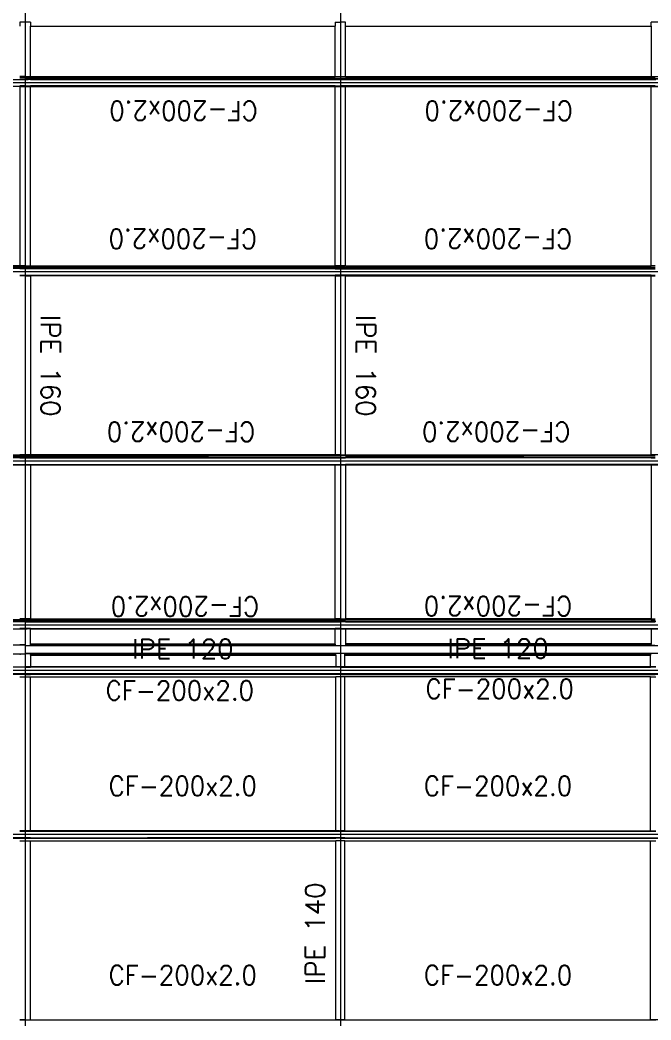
# Model space of a CAD drawing. Header units: inches. Extents: x 72863 to 72995, y 49095 to 49225.
# Drawn here: x 72868.06 to 72873.06, y 49174.61 to 49182.54 of the extents above; entities that cross this region are included whole.
import ezdxf
from ezdxf.enums import TextEntityAlignment as Align

# ---------------------------------------------------------------- set-up
doc = ezdxf.new("R2010")
doc.units = ezdxf.units.IN
for name, color, linetype, lineweight in [('BARRAS_DE_ACERO', 7, 'Continuous', 9), ('ejes', 251, 'Continuous', 9), ('REFERENCIA_DE_LAS_BARRAS', 2, 'Continuous', 9)]:
    doc.layers.add(name, color=color, linetype=linetype, lineweight=lineweight)
doc.styles.add('CYPETXT', font='romans__.ttf', dxfattribs={"height": 0.2})

msp = doc.modelspace()

# ---------------------------------------------------------------- linework, layer by layer
at = {"layer": 'BARRAS_DE_ACERO'}
for p, q in [((72868.1408, 49182.5218), (72868.1408, 49182.49)), ((72870.5588, 49182.5218), (72870.5588, 49182.49)), ((72870.5588, 49182.5218), (72870.5971, 49182.5218)), ((72870.6408, 49182.5218), (72870.5971, 49182.5218)), ((72870.6408, 49182.49), (72870.6408, 49182.5218)), ((72873.0633, 49182.49), (72873.0633, 49182.5218)), ((72873.1363, 49182.5218), (72873.0633, 49182.5218)), ((72868.1408, 49182.49), (72870.5588, 49182.49)), ((72868.1408, 49182.0893), (72868.1408, 49182.49)), ((72870.6408, 49182.49), (72873.0633, 49182.49)), ((72870.6408, 49182.0893), (72870.6408, 49182.49)), ((72868.0973, 49182.0893), (72868.0588, 49182.0893)), ((72868.0588, 49182.0878), (72868.0595, 49182.0878)), ((72868.0588, 49182.0878), (72868.0588, 49182.0878)), ((72868.0588, 49182.0858), (72868.0699, 49182.0858)), ((72868.0588, 49182.0851), (72868.0973, 49182.0851)), ((72868.0588, 49182.0717), (72868.0973, 49182.0717)), ((72868.0588, 49182.0702), (72868.0973, 49182.0702)), ((72868.0588, 49182.0696), (72868.0973, 49182.0696)), ((72868.0588, 49182.0685), (72868.0973, 49182.0685)), ((72868.0588, 49182.067), (72868.0973, 49182.067)), ((72868.0595, 49182.0878), (72868.0613, 49182.0878)), ((72868.0613, 49182.0878), (72868.0618, 49182.0878)), ((72868.0618, 49182.0878), (72868.073, 49182.0878)), ((72868.0699, 49182.0858), (72868.0973, 49182.0858)), ((72868.0831, 49182.0878), (72868.073, 49182.0878)), ((72868.0973, 49182.0878), (72868.0831, 49182.0878)), ((72868.0973, 49182.0893), (72868.1023, 49182.0893)), ((72868.0973, 49182.0878), (72868.1023, 49182.0878)), ((72868.1023, 49182.0858), (72868.0973, 49182.0858)), ((72868.1023, 49182.0851), (72868.0973, 49182.0851)), ((72868.1408, 49182.0717), (72868.0973, 49182.0717)), ((72868.0973, 49182.0702), (72868.1408, 49182.0702)), ((72868.1408, 49182.0696), (72868.0973, 49182.0696)), ((72868.1408, 49182.0685), (72868.0973, 49182.0685)), ((72868.0973, 49182.067), (72868.0998, 49182.067)), ((72868.1408, 49182.0652), (72868.0973, 49182.0652)), ((72868.1023, 49182.067), (72868.0998, 49182.067)), ((72868.1023, 49182.0893), (72868.1408, 49182.0893)), ((72868.1408, 49182.0878), (72868.1023, 49182.0878)), ((72868.1408, 49182.0858), (72868.1023, 49182.0858)), ((72868.1023, 49182.0851), (72868.1408, 49182.0851)), ((72868.1023, 49182.067), (72868.1227, 49182.067)), ((72868.1408, 49182.067), (72868.1227, 49182.067)), ((72868.1408, 49182.0878), (72870.6023, 49182.0878)), ((72870.5588, 49182.0858), (72868.1408, 49182.0858)), ((72868.1408, 49182.0851), (72870.5588, 49182.0851)), ((72870.6408, 49182.0717), (72868.1408, 49182.0717)), ((72870.6408, 49182.0702), (72868.1408, 49182.0702)), ((72870.6408, 49182.0696), (72868.1408, 49182.0696)), ((72868.1408, 49182.067), (72870.5998, 49182.067)), ((72868.1408, 49182.0652), (72870.6408, 49182.0652)), ((72870.5588, 49182.0893), (72870.6023, 49182.0893)), ((72870.5588, 49182.0858), (72870.5739, 49182.0858)), ((72870.6408, 49182.0851), (72870.5588, 49182.0851)), ((72870.6023, 49182.0858), (72870.5739, 49182.0858)), ((72870.6023, 49182.067), (72870.5998, 49182.067)), ((72870.6023, 49182.0893), (72870.6408, 49182.0893)), ((72870.6023, 49182.0878), (72870.6408, 49182.0878)), ((72870.6408, 49182.0858), (72870.6023, 49182.0858)), ((72870.6227, 49182.067), (72870.6023, 49182.067)), ((72870.6227, 49182.067), (72870.6408, 49182.067)), ((72870.6408, 49182.0893), (72873.0633, 49182.0893)), ((72870.6408, 49182.0878), (72873.0633, 49182.0878)), ((72870.6408, 49182.0858), (72873.0633, 49182.0858)), ((72870.6408, 49182.0851), (72873.0974, 49182.0851)), ((72870.8603, 49182.0717), (72870.6408, 49182.0717)), ((72870.6408, 49182.0702), (72870.6646, 49182.0702)), ((72870.6408, 49182.0696), (72873.0998, 49182.0696)), ((72873.0998, 49182.067), (72870.6408, 49182.067)), ((72870.6408, 49182.0652), (72873.0633, 49182.0652)), ((72873.1363, 49182.0702), (72870.6646, 49182.0702)), ((72870.8603, 49182.0717), (72873.1363, 49182.0717)), ((72873.1021, 49182.0858), (72873.0633, 49182.0858)), ((72873.0633, 49182.0652), (72873.1021, 49182.0652)), ((72868.0998, 49182.0106), (72865.7818, 49182.0106)), ((72868.1023, 49182.0145), (72868.0588, 49182.0145)), ((72868.0769, 49182.0128), (72868.0588, 49182.0128)), ((72868.0588, 49182.0114), (72868.1023, 49182.0114)), ((72868.0769, 49182.0128), (72868.0973, 49182.0128)), ((72868.1023, 49182.0128), (72868.0973, 49182.0128)), ((72868.0998, 49182.0106), (72868.1023, 49182.0106)), ((72868.1023, 49182.0145), (72868.1408, 49182.0145)), ((72868.1408, 49182.0128), (72868.1023, 49182.0128)), ((72868.1209, 49182.0114), (72868.1023, 49182.0114)), ((72868.1089, 49182.0106), (72868.1023, 49182.0106)), ((72868.1023, 49182.0105), (72868.1408, 49182.0105)), ((72868.1408, 49182.0106), (72868.1089, 49182.0106)), ((72868.1408, 49182.0114), (72868.1209, 49182.0114)), ((72870.5588, 49182.0145), (72868.1408, 49182.0145)), ((72870.5588, 49182.0128), (72868.1408, 49182.0128)), ((72868.1408, 49182.0114), (72870.5588, 49182.0114)), ((72868.1408, 49182.0106), (72870.5588, 49182.0106)), ((72868.1408, 49182.0105), (72870.5588, 49182.0105)), ((72868.1408, 49180.5893), (72868.1408, 49182.0105)), ((72870.5588, 49182.0145), (72870.6023, 49182.0145)), ((72870.5769, 49182.0128), (72870.5588, 49182.0128)), ((72870.5588, 49182.0114), (72870.6023, 49182.0114)), ((72870.5588, 49182.0106), (72870.6023, 49182.0106)), ((72870.6023, 49182.0105), (72870.5588, 49182.0105)), ((72870.5769, 49182.0128), (72870.6023, 49182.0128)), ((72870.6408, 49182.0145), (72870.6023, 49182.0145)), ((72870.6023, 49182.0128), (72870.6408, 49182.0128)), ((72870.6209, 49182.0114), (72870.6023, 49182.0114)), ((72870.6023, 49182.0106), (72870.6089, 49182.0106)), ((72870.6023, 49182.0105), (72870.6408, 49182.0105)), ((72870.6408, 49182.0106), (72870.6089, 49182.0106)), ((72873.0974, 49182.0145), (72870.6408, 49182.0145)), ((72870.6408, 49182.0128), (72873.1363, 49182.0128)), ((72873.0633, 49182.0106), (72870.6408, 49182.0106)), ((72870.6408, 49182.0105), (72873.0633, 49182.0105)), ((72870.6408, 49180.5893), (72870.6408, 49182.0105)), ((72873.0633, 49182.0106), (72873.1021, 49182.0106)), ((72873.1021, 49182.0105), (72873.0633, 49182.0105)), ((72865.7498, 49180.5696), (72868.0998, 49180.5696)), ((72868.0976, 49180.5685), (72865.7498, 49180.5685)), ((72865.7818, 49180.5858), (72868.1408, 49180.5858)), ((72868.0998, 49180.5702), (72865.8107, 49180.5702)), ((72868.0998, 49180.5717), (72865.9947, 49180.5717)), ((72868.0973, 49180.5893), (72868.0588, 49180.5893)), ((72868.0973, 49180.5878), (72868.0588, 49180.5878)), ((72868.0973, 49180.567), (72868.0588, 49180.567)), ((72868.0973, 49180.5878), (72868.1209, 49180.5878)), ((72868.0998, 49180.567), (72868.0973, 49180.567)), ((72868.0973, 49180.567), (72868.0973, 49180.567)), ((72868.0998, 49180.5685), (72868.0976, 49180.5685)), ((72868.1408, 49180.5717), (72868.0998, 49180.5717)), ((72868.0998, 49180.5702), (72868.1305, 49180.5702)), ((72868.127, 49180.5696), (72868.0998, 49180.5696)), ((72868.1393, 49180.5685), (72868.0998, 49180.5685)), ((72868.0998, 49180.567), (72870.5588, 49180.567)), ((72868.1209, 49180.5878), (72868.1408, 49180.5878)), ((72868.1408, 49180.5696), (72868.127, 49180.5696)), ((72868.1393, 49180.5685), (72870.5588, 49180.5685)), ((72868.1408, 49180.5878), (72870.5588, 49180.5878)), ((72873.0633, 49180.5717), (72868.1408, 49180.5717)), ((72868.1408, 49180.5696), (72870.5588, 49180.5696)), ((72870.5588, 49180.5652), (72868.1408, 49180.5652)), ((72870.6023, 49180.5893), (72870.5588, 49180.5893)), ((72870.5588, 49180.5878), (72870.5973, 49180.5878)), ((72870.6408, 49180.5702), (72870.5588, 49180.5702)), ((72870.5973, 49180.5696), (72870.5588, 49180.5696)), ((72870.5588, 49180.5685), (72870.5973, 49180.5685)), ((72870.5588, 49180.5652), (72870.5973, 49180.5652)), ((72870.6205, 49180.5878), (72870.5973, 49180.5878)), ((72870.6408, 49180.5696), (72870.5973, 49180.5696)), ((72870.5998, 49180.5685), (72870.5973, 49180.5685)), ((72870.5998, 49180.5652), (72870.5973, 49180.5652)), ((72870.6023, 49180.5685), (72870.5998, 49180.5685)), ((72870.5998, 49180.567), (72870.6023, 49180.567)), ((72870.5998, 49180.5652), (72870.6408, 49180.5652)), ((72870.6408, 49180.5893), (72870.6023, 49180.5893)), ((72870.6408, 49180.5685), (72870.6023, 49180.5685)), ((72870.6023, 49180.567), (72870.6408, 49180.567)), ((72870.6408, 49180.5878), (72870.6205, 49180.5878)), ((72873.0633, 49180.5858), (72870.6356, 49180.5858)), ((72870.6408, 49180.5878), (72873.0633, 49180.5878)), ((72870.6408, 49180.5851), (72873.0633, 49180.5851)), ((72873.0633, 49180.5702), (72870.6408, 49180.5702)), ((72873.0633, 49180.5696), (72870.6408, 49180.5696)), ((72870.6408, 49180.5685), (72873.0633, 49180.5685)), ((72873.0633, 49180.567), (72870.6408, 49180.567)), ((72870.6408, 49180.5652), (72873.0633, 49180.5652)), ((72873.0974, 49180.5893), (72873.0633, 49180.5893)), ((72873.0974, 49180.5878), (72873.0633, 49180.5878)), ((72873.0633, 49180.5858), (72873.0633, 49180.5858)), ((72873.0974, 49180.5851), (72873.0633, 49180.5851)), ((72873.0974, 49180.5717), (72873.0633, 49180.5717)), ((72873.0633, 49180.5702), (72873.0974, 49180.5702)), ((72873.0633, 49180.5696), (72873.0974, 49180.5696)), ((72873.0974, 49180.5685), (72873.0633, 49180.5685)), ((72873.0633, 49180.567), (72873.0974, 49180.567)), ((72873.0633, 49180.5652), (72873.0974, 49180.5652)), ((72868.0588, 49180.5145), (72868.0973, 49180.5145)), ((72868.0973, 49180.5128), (72868.0588, 49180.5128)), ((72868.0973, 49180.5106), (72868.0588, 49180.5106)), ((72868.0973, 49180.5105), (72868.0588, 49180.5105)), ((72868.0973, 49180.5145), (72868.1408, 49180.5145)), ((72868.0973, 49180.5106), (72868.1408, 49180.5106)), ((72868.1408, 49180.5145), (72870.5588, 49180.5145)), ((72868.1408, 49180.5114), (72870.6064, 49180.5114)), ((72873.0633, 49180.5106), (72868.1408, 49180.5106)), ((72870.5588, 49180.5105), (72868.1408, 49180.5105)), ((72870.5973, 49180.5145), (72870.5588, 49180.5145)), ((72870.5588, 49180.5105), (72870.5973, 49180.5105)), ((72870.6408, 49180.5145), (72870.5973, 49180.5145)), ((72870.6408, 49180.5128), (72870.5973, 49180.5128)), ((72870.6408, 49180.5105), (72870.5973, 49180.5105)), ((72870.6064, 49180.5114), (72873.0633, 49180.5114)), ((72873.0633, 49180.5145), (72870.6408, 49180.5145)), ((72873.0633, 49180.5145), (72873.0974, 49180.5145)), ((72873.0633, 49180.5114), (72873.0974, 49180.5114)), ((72873.0633, 49180.5106), (72873.0974, 49180.5106)), ((72873.0974, 49180.5105), (72873.0633, 49180.5105)), ((72868.0973, 49179.0878), (72865.7498, 49179.0878)), ((72868.1408, 49179.0858), (72865.7818, 49179.0858)), ((72865.7818, 49179.0851), (72868.1408, 49179.0851)), ((72868.1408, 49179.0717), (72865.7818, 49179.0717)), ((72868.0973, 49179.0652), (72865.7818, 49179.0652)), ((72865.7818, 49179.0145), (72870.5588, 49179.0145)), ((72868.0973, 49179.0893), (72868.0588, 49179.0893)), ((72868.0588, 49179.0702), (72868.0973, 49179.0702)), ((72868.0588, 49179.0696), (72868.0973, 49179.0696)), ((72868.0588, 49179.067), (72868.0973, 49179.067)), ((72868.1408, 49179.0893), (72868.0973, 49179.0893)), ((72868.1408, 49179.0878), (72868.0973, 49179.0878)), ((72868.0998, 49179.0702), (72868.0973, 49179.0702)), ((72868.0973, 49179.0696), (72868.1022, 49179.0696)), ((72868.0973, 49179.067), (72868.1023, 49179.067)), ((72868.0973, 49179.0652), (72870.5588, 49179.0652)), ((72868.1408, 49179.0702), (72868.0998, 49179.0702)), ((72868.1408, 49179.0696), (72868.1022, 49179.0696)), ((72868.1023, 49179.0685), (72868.1408, 49179.0685)), ((72868.1023, 49179.067), (72868.1408, 49179.067)), ((72870.5588, 49179.0878), (72868.1408, 49179.0878)), ((72868.1408, 49179.0858), (72870.5588, 49179.0858)), ((72868.1408, 49179.0851), (72870.5588, 49179.0851)), ((72869.5538, 49179.0717), (72868.1408, 49179.0717)), ((72868.1408, 49179.0702), (72870.5588, 49179.0702)), ((72870.5588, 49179.0696), (72868.1408, 49179.0696)), ((72868.1408, 49179.0685), (72870.5588, 49179.0685)), ((72868.1408, 49179.067), (72870.5588, 49179.067)), ((72869.5538, 49179.0717), (72870.5588, 49179.0717)), ((72870.5588, 49179.0878), (72870.5816, 49179.0878)), ((72870.5973, 49179.0858), (72870.5588, 49179.0858)), ((72870.5588, 49179.0851), (72870.5973, 49179.0851)), ((72870.5588, 49179.0717), (72870.5973, 49179.0717)), ((72870.5588, 49179.0702), (72870.5973, 49179.0702)), ((72870.5588, 49179.0696), (72870.5973, 49179.0696)), ((72870.5588, 49179.067), (72870.5973, 49179.067)), ((72870.5588, 49179.0652), (72870.5973, 49179.0652)), ((72870.5588, 49179.0145), (72870.6408, 49179.0145)), ((72870.5973, 49179.0878), (72870.5816, 49179.0878)), ((72870.6205, 49179.0878), (72870.5973, 49179.0878)), ((72870.6408, 49179.0858), (72870.5973, 49179.0858)), ((72870.6408, 49179.0851), (72870.5973, 49179.0851)), ((72870.5973, 49179.0717), (72870.6408, 49179.0717)), ((72870.5973, 49179.0702), (72870.5998, 49179.0702)), ((72870.6408, 49179.0696), (72870.5973, 49179.0696)), ((72870.6023, 49179.067), (72870.5973, 49179.067)), ((72870.6408, 49179.0652), (72870.5973, 49179.0652)), ((72870.6408, 49179.0702), (72870.5998, 49179.0702)), ((72870.6408, 49179.0685), (72870.6023, 49179.0685)), ((72870.6023, 49179.067), (72870.6408, 49179.067)), ((72870.6408, 49179.0878), (72870.6205, 49179.0878)), ((72873.0974, 49179.0878), (72870.6408, 49179.0878)), ((72870.6408, 49179.0858), (72873.0633, 49179.0858)), ((72873.0633, 49179.0851), (72870.6408, 49179.0851)), ((72872.0538, 49179.0717), (72870.6408, 49179.0717)), ((72870.6408, 49179.0702), (72873.0633, 49179.0702)), ((72873.0633, 49179.0696), (72870.6408, 49179.0696)), ((72873.0633, 49179.0685), (72870.6408, 49179.0685)), ((72873.0633, 49179.067), (72870.6408, 49179.067)), ((72873.0974, 49179.0652), (72870.6408, 49179.0652)), ((72870.6408, 49179.0145), (72873.0633, 49179.0145)), ((72873.1363, 49179.0893), (72873.0633, 49179.0893)), ((72873.09, 49179.0858), (72873.0633, 49179.0858)), ((72873.0633, 49179.0851), (72873.0974, 49179.0851)), ((72873.0633, 49179.0702), (72873.0974, 49179.0702)), ((72873.0633, 49179.0696), (72873.0974, 49179.0696)), ((72873.0633, 49179.0685), (72873.0974, 49179.0685)), ((72873.0633, 49179.067), (72873.0974, 49179.067)), ((72875.5498, 49179.0145), (72873.0633, 49179.0145)), ((72865.7818, 49179.0114), (72868.0973, 49179.0114)), ((72865.7818, 49179.0106), (72868.0658, 49179.0106)), ((72868.0588, 49179.0128), (72870.6408, 49179.0128)), ((72868.0973, 49179.0105), (72868.0588, 49179.0105)), ((72868.1089, 49179.0106), (72868.0658, 49179.0106)), ((72868.0973, 49179.0114), (72870.6408, 49179.0114)), ((72868.1408, 49179.0105), (72868.0973, 49179.0105)), ((72868.1089, 49179.0106), (72870.6386, 49179.0106)), ((72868.1408, 49179.0105), (72868.1408, 49177.7893)), ((72870.5588, 49179.0105), (72868.1408, 49179.0105)), ((72870.5973, 49179.0105), (72870.5588, 49179.0105)), ((72870.6408, 49179.0105), (72870.5973, 49179.0105)), ((72873.1363, 49179.0128), (72870.6408, 49179.0128)), ((72870.6408, 49179.0105), (72870.6408, 49177.7893)), ((72873.0633, 49179.0105), (72870.6408, 49179.0105)), ((72865.7498, 49177.7717), (72870.6408, 49177.7717)), ((72865.7818, 49177.7851), (72868.1408, 49177.7851)), ((72870.6408, 49177.7702), (72865.7818, 49177.7702)), ((72865.7818, 49177.7696), (72868.1408, 49177.7696)), ((72868.0998, 49177.7685), (72865.7818, 49177.7685)), ((72868.0998, 49177.767), (72865.7818, 49177.767)), ((72868.0974, 49177.7652), (72865.7818, 49177.7652)), ((72868.0973, 49177.7893), (72868.0588, 49177.7893)), ((72868.0588, 49177.7878), (72868.0973, 49177.7878)), ((72868.1408, 49177.7893), (72868.0973, 49177.7893)), ((72868.0973, 49177.7878), (72870.6408, 49177.7878)), ((72868.0974, 49177.7652), (72868.1023, 49177.7652)), ((72868.0998, 49177.7685), (72868.1408, 49177.7685)), ((72868.0998, 49177.767), (72868.1023, 49177.767)), ((72868.1227, 49177.767), (72868.1023, 49177.767)), ((72868.1023, 49177.7652), (72868.1408, 49177.7652)), ((72868.1227, 49177.767), (72868.1408, 49177.767)), ((72868.1408, 49177.7858), (72870.5888, 49177.7858)), ((72868.1408, 49177.7851), (72870.6408, 49177.7851)), ((72870.5998, 49177.7685), (72868.1408, 49177.7685)), ((72868.1408, 49177.767), (72870.5998, 49177.767)), ((72870.5588, 49177.7652), (72868.1408, 49177.7652)), ((72870.5588, 49177.7652), (72870.5973, 49177.7652)), ((72870.5973, 49177.7858), (72870.5888, 49177.7858)), ((72873.0633, 49177.7858), (72870.5973, 49177.7858)), ((72870.6408, 49177.7652), (72870.5973, 49177.7652)), ((72870.5998, 49177.7685), (72873.0633, 49177.7685)), ((72873.0633, 49177.767), (72870.5998, 49177.767)), ((72870.6023, 49177.7893), (72870.6408, 49177.7893)), ((72873.0633, 49177.7893), (72870.6408, 49177.7893)), ((72873.0633, 49177.7878), (72870.6408, 49177.7878)), ((72873.0633, 49177.7851), (72870.6408, 49177.7851)), ((72870.6408, 49177.7717), (72873.0633, 49177.7717)), ((72873.0633, 49177.7702), (72870.6408, 49177.7702)), ((72873.0633, 49177.7696), (72870.6408, 49177.7696)), ((72870.6408, 49177.7652), (72873.0974, 49177.7652)), ((72873.0796, 49177.7878), (72873.0633, 49177.7878)), ((72873.0633, 49177.7858), (72873.0974, 49177.7858)), ((72873.0633, 49177.7851), (72873.0974, 49177.7851)), ((72873.0974, 49177.7717), (72873.0633, 49177.7717)), ((72873.0974, 49177.7702), (72873.0633, 49177.7702)), ((72873.0633, 49177.7685), (72873.0974, 49177.7685)), ((72873.0633, 49177.767), (72873.0804, 49177.767)), ((72868.0871, 49177.7145), (72868.0588, 49177.7145)), ((72868.0715, 49177.7128), (72868.0588, 49177.7128)), ((72868.093, 49177.7114), (72868.0588, 49177.7114)), ((72868.0973, 49177.7106), (72868.0588, 49177.7106)), ((72868.0777, 49177.7128), (72868.0715, 49177.7128)), ((72868.0777, 49177.7128), (72868.0881, 49177.7128)), ((72868.0973, 49177.7145), (72868.0871, 49177.7145)), ((72868.0881, 49177.7128), (72868.0973, 49177.7128)), ((72868.0973, 49177.7114), (72868.093, 49177.7114)), ((72868.1023, 49177.7145), (72868.0973, 49177.7145)), ((72868.0973, 49177.7128), (72868.1023, 49177.7128)), ((72868.0973, 49177.7106), (72868.1023, 49177.7106)), ((72868.1023, 49177.7105), (72868.0973, 49177.7105)), ((72868.1023, 49177.7145), (72868.1408, 49177.7145)), ((72868.1408, 49177.7128), (72868.1023, 49177.7128)), ((72868.1089, 49177.7106), (72868.1023, 49177.7106)), ((72868.1408, 49177.7105), (72868.1023, 49177.7105)), ((72868.1408, 49177.7106), (72868.1089, 49177.7106)), ((72868.1408, 49177.7114), (72868.1168, 49177.7114)), ((72868.1408, 49177.7145), (72870.5588, 49177.7145)), ((72868.1408, 49177.7128), (72870.5588, 49177.7128)), ((72868.1408, 49177.7114), (72870.5588, 49177.7114)), ((72868.1408, 49177.7106), (72870.5588, 49177.7106)), ((72868.1408, 49177.5905), (72868.1408, 49177.7105)), ((72870.5588, 49177.7105), (72868.1408, 49177.7105)), ((72870.5588, 49177.7145), (72870.5973, 49177.7145)), ((72870.5973, 49177.7128), (72870.5588, 49177.7128)), ((72870.5973, 49177.7114), (72870.5588, 49177.7114)), ((72870.5588, 49177.7106), (72870.5973, 49177.7106)), ((72870.5973, 49177.7105), (72870.5588, 49177.7105)), ((72870.5973, 49177.7145), (72873.1363, 49177.7145)), ((72870.5973, 49177.7128), (72873.0974, 49177.7128)), ((72870.5973, 49177.7114), (72878.1548, 49177.7114)), ((72873.1363, 49177.7106), (72870.5973, 49177.7106)), ((72870.6408, 49177.7105), (72870.6408, 49177.5905)), ((72873.0633, 49177.7105), (72873.0633, 49177.5905)), ((72873.0633, 49177.7105), (72873.1363, 49177.7105)), ((72868.1408, 49177.5899), (72868.1408, 49177.5905)), ((72868.1408, 49177.5791), (72868.1408, 49177.5899)), ((72870.5588, 49177.5899), (72870.5588, 49177.5791)), ((72873.0633, 49177.5905), (72873.0633, 49177.5899)), ((72868.0998, 49177.5103), (72865.7498, 49177.5103)), ((72868.0597, 49177.5103), (72865.7818, 49177.5103)), ((72868.0588, 49177.5833), (72868.0969, 49177.5833)), ((72868.0998, 49177.5829), (72868.0588, 49177.5829)), ((72868.0588, 49177.5099), (72868.0617, 49177.5099)), ((72868.0601, 49177.5103), (72868.0602, 49177.5103)), ((72868.0601, 49177.5103), (72868.0601, 49177.5103)), ((72868.0602, 49177.5103), (72868.0604, 49177.5103)), ((72868.0604, 49177.5103), (72868.0604, 49177.5103)), ((72868.0608, 49177.5103), (72868.0604, 49177.5103)), ((72868.0614, 49177.5103), (72868.0608, 49177.5103)), ((72868.0614, 49177.5103), (72868.0614, 49177.5103)), ((72868.0615, 49177.5103), (72868.0614, 49177.5103)), ((72868.0616, 49177.5103), (72868.0615, 49177.5103)), ((72868.0615, 49177.5103), (72868.0615, 49177.5103)), ((72868.0619, 49177.5103), (72868.0616, 49177.5103)), ((72868.0627, 49177.5099), (72868.0617, 49177.5099)), ((72868.062, 49177.5103), (72868.0619, 49177.5103)), ((72868.062, 49177.5103), (72868.062, 49177.5103)), ((72868.0621, 49177.5103), (72868.062, 49177.5103)), ((72868.0621, 49177.5103), (72868.0621, 49177.5103)), ((72868.0621, 49177.5103), (72868.0622, 49177.5103)), ((72868.0623, 49177.5103), (72868.0627, 49177.5103)), ((72868.0623, 49177.5103), (72868.0623, 49177.5103)), ((72868.0627, 49177.5103), (72868.0628, 49177.5103)), ((72868.0998, 49177.5099), (72868.0627, 49177.5099)), ((72868.0628, 49177.5103), (72868.0629, 49177.5103)), ((72868.0628, 49177.5103), (72868.0628, 49177.5103)), ((72868.0628, 49177.5103), (72868.0628, 49177.5103)), ((72868.0629, 49177.5103), (72868.063, 49177.5103)), ((72868.0629, 49177.5103), (72868.0629, 49177.5103)), ((72868.0631, 49177.5103), (72868.0632, 49177.5103)), ((72868.0632, 49177.5103), (72868.0633, 49177.5103)), ((72868.0632, 49177.5103), (72868.0632, 49177.5103)), ((72868.0632, 49177.5103), (72868.0632, 49177.5103)), ((72868.0633, 49177.5103), (72868.0634, 49177.5103)), ((72868.0633, 49177.5103), (72868.0633, 49177.5103)), ((72868.0633, 49177.5103), (72868.0633, 49177.5103)), ((72868.0973, 49177.5103), (72868.0634, 49177.5103)), ((72868.0998, 49177.5833), (72868.0969, 49177.5833)), ((72868.0998, 49177.5103), (72868.0973, 49177.5103)), ((72868.0998, 49177.5833), (72868.0998, 49177.5829)), ((72868.0998, 49177.5788), (72868.0998, 49177.5784)), ((72868.0998, 49177.5784), (72880.5298, 49177.5784)), ((72868.0998, 49177.5148), (72868.1023, 49177.5148)), ((72868.0998, 49177.5148), (72868.0998, 49177.5144)), ((72868.0998, 49177.5148), (72868.0998, 49177.5103)), ((72880.5298, 49177.5148), (72868.0998, 49177.5148)), ((72868.0998, 49177.5103), (72868.0998, 49177.5144)), ((72868.0998, 49177.5144), (72868.1408, 49177.5144)), ((72868.0998, 49177.5099), (72868.0998, 49177.5103)), ((72868.1023, 49177.5148), (72868.3165, 49177.5148)), ((72868.1408, 49177.5788), (72868.1408, 49177.5791)), ((72870.5588, 49177.5791), (72868.1408, 49177.5791)), ((72868.1408, 49177.5141), (72868.1408, 49177.5144)), ((72868.3165, 49177.5148), (72870.5633, 49177.5148)), ((72870.6021, 49177.5148), (72870.5633, 49177.5148)), ((72870.5633, 49177.5141), (72870.5633, 49177.5144)), ((72870.5973, 49177.5788), (72870.6408, 49177.5788)), ((72870.6363, 49177.5148), (72870.6021, 49177.5148)), ((72870.6363, 49177.5148), (72873.0588, 49177.5148)), ((72870.6363, 49177.5033), (72870.6363, 49177.5141)), ((72873.0588, 49177.5141), (72870.6363, 49177.5141)), ((72870.6408, 49177.5791), (72870.6408, 49177.5788)), ((72873.0633, 49177.5791), (72870.6408, 49177.5791)), ((72875.6024, 49177.5148), (72873.0588, 49177.5148)), ((72873.1408, 49177.5144), (72873.0588, 49177.5144)), ((72873.0588, 49177.5144), (72873.0588, 49177.5141)), ((72873.0633, 49177.5788), (72873.0633, 49177.5791)), ((72873.0633, 49177.5788), (72873.0907, 49177.5788)), ((72873.0925, 49177.5784), (72873.0633, 49177.5784)), ((72868.1408, 49177.5027), (72868.1408, 49177.4094)), ((72870.5633, 49177.5027), (72870.5633, 49177.4094)), ((72873.0588, 49177.5033), (72870.6363, 49177.5033)), ((72870.6363, 49177.5027), (72873.0588, 49177.5027)), ((72865.7498, 49177.4085), (72868.1023, 49177.4085)), ((72868.1023, 49177.3498), (72865.7498, 49177.3498)), ((72865.7761, 49177.4093), (72868.0973, 49177.4093)), ((72868.1023, 49177.3547), (72865.7818, 49177.3547)), ((72865.7818, 49177.3529), (72868.1023, 49177.3529)), ((72865.7818, 49177.3514), (72868.1023, 49177.3514)), ((72868.0588, 49177.4094), (72868.1408, 49177.4094)), ((72868.0973, 49177.4071), (72868.0588, 49177.4071)), ((72868.1023, 49177.4054), (72868.0588, 49177.4054)), ((72870.6021, 49177.4093), (72868.0973, 49177.4093)), ((72870.6021, 49177.4071), (72868.0973, 49177.4071)), ((72870.6021, 49177.4085), (72868.1023, 49177.4085)), ((72868.1023, 49177.4054), (72868.1408, 49177.4054)), ((72868.1408, 49177.3547), (72868.1023, 49177.3547)), ((72868.1023, 49177.3529), (72868.1408, 49177.3529)), ((72868.1023, 49177.3514), (72868.1408, 49177.3514)), ((72868.1023, 49177.3503), (72868.1397, 49177.3503)), ((72868.1023, 49177.3498), (72868.1397, 49177.3498)), ((72868.1397, 49177.3503), (72868.1408, 49177.3503)), ((72868.1397, 49177.3498), (72868.1408, 49177.3498)), ((72868.1408, 49177.4094), (72870.5633, 49177.4094)), ((72870.6021, 49177.4054), (72868.1408, 49177.4054)), ((72868.1408, 49177.3547), (72869.0702, 49177.3547)), ((72870.5633, 49177.3529), (72868.1408, 49177.3529)), ((72868.1408, 49177.3514), (72870.5633, 49177.3514)), ((72868.1408, 49177.3503), (72870.6363, 49177.3503)), ((72870.6148, 49177.3498), (72868.1408, 49177.3498)), ((72870.6021, 49177.3547), (72869.0702, 49177.3547)), ((72870.6021, 49177.4094), (72870.5633, 49177.4094)), ((72870.5633, 49177.3529), (72870.6021, 49177.3529)), ((72870.5633, 49177.3514), (72870.6363, 49177.3514)), ((72870.6363, 49177.4094), (72870.6021, 49177.4094)), ((72870.6363, 49177.4093), (72870.6021, 49177.4093)), ((72870.6363, 49177.4085), (72870.6021, 49177.4085)), ((72870.6021, 49177.4071), (72870.6363, 49177.4071)), ((72870.6021, 49177.4054), (72870.6363, 49177.4054)), ((72870.6021, 49177.3547), (72870.6363, 49177.3547)), ((72870.6363, 49177.3529), (72870.6021, 49177.3529)), ((72870.6148, 49177.3498), (72870.6363, 49177.3498)), ((72873.0609, 49177.4093), (72870.6363, 49177.4093)), ((72870.6363, 49177.4085), (72873.0588, 49177.4085)), ((72873.0588, 49177.4071), (72870.6363, 49177.4071)), ((72870.6363, 49177.4054), (72873.0588, 49177.4054)), ((72873.1408, 49177.3529), (72870.6363, 49177.3529)), ((72870.6363, 49177.3514), (72873.0588, 49177.3514)), ((72873.0709, 49177.3503), (72870.6363, 49177.3503)), ((72870.6363, 49177.3498), (72873.0589, 49177.3498)), ((72873.1023, 49177.4094), (72873.0588, 49177.4094)), ((72873.0589, 49177.4085), (72873.0588, 49177.4085)), ((72873.1023, 49177.4071), (72873.0588, 49177.4071)), ((72873.0973, 49177.4054), (72873.0588, 49177.4054)), ((72873.0588, 49177.3547), (72873.1023, 49177.3547)), ((72873.0588, 49177.3514), (72878.0448, 49177.3514)), ((72873.0589, 49177.4085), (72873.1023, 49177.4085)), ((72873.0589, 49177.3498), (72873.0969, 49177.3498)), ((72873.1023, 49177.4093), (72873.0609, 49177.4093)), ((72868.0588, 49177.3306), (72868.1023, 49177.3306)), ((72868.1023, 49177.3306), (72868.1408, 49177.3306)), ((72870.6021, 49177.3306), (72870.5633, 49177.3306)), ((72870.5633, 49176.1094), (72870.5633, 49177.3306)), ((72873.0588, 49177.3306), (72870.6363, 49177.3306)), ((72873.0588, 49177.3306), (72873.1023, 49177.3306)), ((72868.1023, 49176.1093), (72868.0588, 49176.1093)), ((72868.0588, 49176.1085), (72868.0973, 49176.1085)), ((72868.0588, 49176.1071), (72868.0973, 49176.1071)), ((72868.0588, 49176.1054), (72868.1023, 49176.1054)), ((72868.0973, 49176.1085), (72868.1023, 49176.1085)), ((72868.1023, 49176.1071), (72868.0973, 49176.1071)), ((72868.1408, 49176.1093), (72868.1023, 49176.1093)), ((72868.1408, 49176.1085), (72868.1023, 49176.1085)), ((72868.1023, 49176.1071), (72868.1408, 49176.1071)), ((72868.1408, 49176.1054), (72868.1023, 49176.1054)), ((72868.1408, 49176.1094), (72870.5633, 49176.1094)), ((72870.5915, 49176.1085), (72868.1408, 49176.1085)), ((72870.5751, 49176.1071), (72868.1408, 49176.1071)), ((72868.1408, 49176.1054), (72870.6021, 49176.1054)), ((72870.5633, 49176.1094), (72870.6021, 49176.1094)), ((72870.5915, 49176.1085), (72873.0588, 49176.1085)), ((72870.6363, 49176.1094), (72870.6021, 49176.1094)), ((72870.6021, 49176.1093), (72873.0588, 49176.1093)), ((72870.6021, 49176.1071), (72873.0588, 49176.1071)), ((72870.6021, 49176.1054), (72870.6363, 49176.1054)), ((72870.6363, 49176.1054), (72873.0588, 49176.1054)), ((72873.0588, 49176.1094), (72873.1023, 49176.1094)), ((72873.0588, 49176.1093), (72873.1023, 49176.1093)), ((72873.0588, 49176.1085), (72873.1023, 49176.1085)), ((72873.0588, 49176.1071), (72873.0973, 49176.1071)), ((72873.0588, 49176.1054), (72873.1023, 49176.1054)), ((72868.1408, 49176.0547), (72865.7818, 49176.0547)), ((72865.7818, 49176.0514), (72868.0933, 49176.0514)), ((72870.6021, 49176.0498), (72865.7818, 49176.0498)), ((72867.3645, 49176.0503), (72868.1408, 49176.0503)), ((72868.1023, 49176.0514), (72868.0933, 49176.0514)), ((72868.1408, 49176.0514), (72868.1023, 49176.0514)), ((72868.1408, 49176.0547), (72869.0702, 49176.0547)), ((72870.5633, 49176.0514), (72868.1408, 49176.0514)), ((72868.1408, 49176.0503), (72870.5633, 49176.0503)), ((72868.1408, 49174.6094), (72868.1408, 49176.0306)), ((72870.6363, 49176.0547), (72869.0702, 49176.0547)), ((72870.6021, 49176.0514), (72870.5633, 49176.0514)), ((72870.5974, 49176.0503), (72870.5633, 49176.0503)), ((72870.6021, 49176.0306), (72870.5633, 49176.0306)), ((72870.5633, 49174.6094), (72870.5633, 49176.0306)), ((72873.1023, 49176.0514), (72870.6021, 49176.0514)), ((72870.6021, 49176.0498), (72870.6363, 49176.0498)), ((72870.6202, 49176.0529), (72873.0588, 49176.0529)), ((72870.6363, 49176.0547), (72871.5702, 49176.0547)), ((72873.1408, 49176.0503), (72870.6363, 49176.0503)), ((72870.6363, 49176.0498), (72873.9816, 49176.0498)), ((72870.6363, 49176.0306), (72873.0588, 49176.0306)), ((72871.5702, 49176.0547), (72873.1408, 49176.0547)), ((72873.0588, 49176.0529), (72873.1023, 49176.0529)), ((72873.0588, 49176.0306), (72873.1023, 49176.0306)), ((72868.1023, 49174.6094), (72868.0588, 49174.6094)), ((72868.0588, 49174.6093), (72868.1338, 49174.6093)), ((72868.1023, 49174.6094), (72868.1408, 49174.6094)), ((72868.1338, 49174.6093), (72870.6021, 49174.6093)), ((72868.1408, 49174.6094), (72870.5633, 49174.6094)), ((72870.6021, 49174.6094), (72870.5633, 49174.6094)), ((72870.6363, 49174.6094), (72870.6021, 49174.6094)), ((72873.0588, 49174.6094), (72873.1023, 49174.6094)), ((72873.1342, 49174.6093), (72873.0588, 49174.6093))]:
    msp.add_line(p, q, dxfattribs=at)
for points in [[(72868.1408, 49182.5218), (72868.0588, 49182.5218), (72868.0588, 49182.49)], [(72868.1408, 49182.0893), (72870.5588, 49182.0893), (72870.5588, 49182.49)], [(72873.0633, 49182.49), (72873.0633, 49182.0893), (72873.1363, 49182.0893), (72873.1363, 49182.49)], [(72865.7818, 49182.0652), (72868.0588, 49182.0652), (72868.0973, 49182.0652)], [(72868.1408, 49182.0685), (72870.6408, 49182.0685), (72873.0998, 49182.0685)], [(72868.1023, 49182.0105), (72868.0588, 49182.0105), (72868.0588, 49180.5893), (72865.7818, 49180.5893)], [(72868.1408, 49180.5893), (72870.5588, 49180.5893), (72870.5588, 49182.0105)], [(72870.6209, 49182.0114), (72870.6408, 49182.0114), (72873.1363, 49182.0114)], [(72870.6408, 49180.5893), (72873.0633, 49180.5893), (72873.0633, 49182.0105)], [(72870.6408, 49180.5851), (72868.1408, 49180.5851), (72865.7498, 49180.5851)], [(72868.1408, 49180.5652), (72868.0973, 49180.5652), (72868.0588, 49180.5652)], [(72868.0973, 49180.5893), (72868.1023, 49180.5893), (72868.1408, 49180.5893)], [(72870.5588, 49180.5702), (72868.1408, 49180.5702), (72868.1305, 49180.5702)], [(72868.1408, 49180.5858), (72870.6023, 49180.5858), (72870.6356, 49180.5858)], [(72870.5998, 49180.567), (72870.5973, 49180.567), (72870.5588, 49180.567)], [(72868.1408, 49180.5114), (72868.0973, 49180.5114), (72868.0588, 49180.5114)], [(72868.0973, 49180.5128), (72868.1408, 49180.5128), (72870.5973, 49180.5128)], [(72868.0973, 49180.5105), (72868.1408, 49180.5105), (72868.1408, 49179.0893)], [(72870.5588, 49180.5105), (72870.5588, 49179.0893), (72868.1408, 49179.0893)], [(72870.6023, 49179.0893), (72870.6408, 49179.0893), (72870.6408, 49180.5105), (72873.0633, 49180.5105)], [(72870.6408, 49180.5128), (72873.0633, 49180.5128), (72873.0974, 49180.5128)], [(72870.6408, 49179.0893), (72873.0633, 49179.0893), (72873.0633, 49180.5105)], [(72868.0588, 49179.0685), (72868.0973, 49179.0685), (72868.1022, 49179.0685), (72868.1023, 49179.0685)], [(72870.6023, 49179.0893), (72870.5973, 49179.0893), (72870.5588, 49179.0893)], [(72870.6023, 49179.0685), (72870.5973, 49179.0685), (72870.5588, 49179.0685)], [(72872.0538, 49179.0717), (72873.0633, 49179.0717), (72873.0974, 49179.0717)], [(72868.1408, 49177.7893), (72870.5588, 49177.7893), (72870.5588, 49179.0105)], [(72875.5498, 49179.0106), (72873.1363, 49179.0106), (72870.6386, 49179.0106)], [(72870.6408, 49179.0114), (72873.0777, 49179.0114), (72875.5498, 49179.0114)], [(72873.0974, 49179.0105), (72873.0633, 49179.0105), (72873.0633, 49177.7893), (72873.0974, 49177.7893)], [(72865.7818, 49177.7858), (72868.0588, 49177.7858), (72868.1408, 49177.7858)], [(72870.6408, 49177.7696), (72870.6146, 49177.7696), (72868.1408, 49177.7696)], [(72870.6023, 49177.7893), (72870.5973, 49177.7893), (72870.5588, 49177.7893)], [(72873.1021, 49177.7696), (72873.0974, 49177.7696), (72873.0633, 49177.7696)], [(72865.7818, 49177.7105), (72868.0588, 49177.7105), (72868.0973, 49177.7105)], [(72868.0973, 49177.7114), (72868.1023, 49177.7114), (72868.1168, 49177.7114)], [(72868.1408, 49177.5905), (72870.5588, 49177.5905), (72870.5588, 49177.7105)], [(72873.0633, 49177.7105), (72870.6408, 49177.7105), (72870.5973, 49177.7105)], [(72868.1408, 49177.5899), (72870.5588, 49177.5899), (72870.5588, 49177.5905)], [(72873.0633, 49177.5905), (72870.6408, 49177.5905), (72870.6408, 49177.5899)], [(72873.0633, 49177.5791), (72873.0633, 49177.5899), (72870.6408, 49177.5899), (72870.6408, 49177.5791)], [(72865.7498, 49177.5829), (72868.0998, 49177.5829), (72868.0998, 49177.5784)], [(72868.0597, 49177.5103), (72868.0599, 49177.5103), (72868.0599, 49177.5103), (72868.0601, 49177.5103)], [(72868.0601, 49177.5103), (72868.0601, 49177.5103), (72868.0601, 49177.5103)], [(72868.0619, 49177.5103), (72868.0619, 49177.5103), (72868.0619, 49177.5103)], [(72868.0622, 49177.5103), (72868.0622, 49177.5103), (72868.0622, 49177.5103), (72868.0623, 49177.5103), (72868.0623, 49177.5103)], [(72868.0631, 49177.5103), (72868.0631, 49177.5103), (72868.063, 49177.5103), (72868.063, 49177.5103), (72868.063, 49177.5103)], [(72868.0998, 49177.5829), (72868.0998, 49177.5788), (72868.1408, 49177.5788)], [(72868.0998, 49177.5784), (72870.5781, 49177.5784), (72873.0633, 49177.5784)], [(72870.5633, 49177.5141), (72868.1408, 49177.5141), (72868.1408, 49177.5033)], [(72868.1408, 49177.5027), (72868.1408, 49177.5033), (72870.5633, 49177.5033), (72870.5633, 49177.5141)], [(72870.5588, 49177.5791), (72870.5588, 49177.5788), (72870.5973, 49177.5788)], [(72870.6363, 49177.5141), (72870.6363, 49177.5144), (72870.5633, 49177.5144)], [(72873.0588, 49177.5141), (72873.0588, 49177.5033), (72873.0588, 49177.5027)], [(72868.1408, 49177.5027), (72870.5633, 49177.5027), (72870.5633, 49177.5033)], [(72870.6363, 49177.4094), (72870.6363, 49177.5027), (72870.6363, 49177.5033)], [(72870.6363, 49177.4094), (72873.0588, 49177.4094), (72873.0588, 49177.5027)], [(72865.7498, 49177.3503), (72865.752, 49177.3503), (72867.3645, 49177.3503), (72868.1023, 49177.3503)], [(72873.0588, 49177.3547), (72871.5702, 49177.3547), (72870.6363, 49177.3547)], [(72868.1408, 49176.1094), (72868.1408, 49177.3306), (72870.5633, 49177.3306)], [(72870.6363, 49176.1094), (72870.6363, 49177.3306), (72870.6021, 49177.3306)], [(72870.6363, 49176.1094), (72873.0588, 49176.1094), (72873.0588, 49177.3306)], [(72868.0588, 49176.1094), (72868.1023, 49176.1094), (72868.1408, 49176.1094)], [(72868.1408, 49176.1093), (72870.5633, 49176.1093), (72870.6021, 49176.1093)], [(72870.6021, 49176.1071), (72870.5974, 49176.1071), (72870.5751, 49176.1071)], [(72868.0588, 49176.0529), (72868.1023, 49176.0529), (72870.6202, 49176.0529)], [(72868.0588, 49176.0306), (72868.1023, 49176.0306), (72868.1408, 49176.0306), (72870.5633, 49176.0306)], [(72870.5974, 49176.0503), (72870.6021, 49176.0503), (72870.6363, 49176.0503)], [(72870.6363, 49174.6094), (72870.6363, 49176.0306), (72870.6021, 49176.0306)], [(72870.6363, 49174.6094), (72873.0588, 49174.6094), (72873.0588, 49176.0306)], [(72870.6021, 49174.6093), (72870.6363, 49174.6093), (72873.0588, 49174.6093)]]:
    msp.add_lwpolyline(points, dxfattribs=at)
at = {"layer": 'ejes'}
for p, q in [((72868.0998, 49187.8777), (72868.0998, 49166.7567)), ((72870.5998, 49187.8777), (72870.5998, 49166.7567)), ((72902.7554, 49182.0399), (72865.1919, 49182.0399)), ((72902.7554, 49180.5399), (72865.1919, 49180.5399)), ((72902.7554, 49179.0399), (72865.1919, 49179.0399)), ((72902.7554, 49177.7399), (72865.1919, 49177.7399)), ((72902.0699, 49177.38), (72865.1919, 49177.38)), ((72902.7554, 49176.08), (72865.1919, 49176.08))]:
    msp.add_line(p, q, dxfattribs=at)

# ---------------------------------------------------------------- texts
at = {"layer": 'REFERENCIA_DE_LAS_BARRAS', "style": 'CYPETXT'}
for s, rotation, width, p, p2 in [('CF-200x2.0', 180, 0.812558, (72869.9438, 49181.8936), (72868.767, 49181.8936)), ('CF-200x2.0', 180, 0.812558, (72872.4438, 49181.8936), (72871.267, 49181.8936)), ('CF-200x2.0', 180, 0.812558, (72869.9382, 49180.8783), (72868.7614, 49180.8783)), ('CF-200x2.0', 180, 0.812558, (72872.4382, 49180.8783), (72871.2614, 49180.8783)), ('IPE 160', 270, 0.843848, (72868.2239, 49180.1993), (72868.2239, 49179.3938)), ('IPE 160', 270, 0.843848, (72870.7239, 49180.1993), (72870.7239, 49179.3938)), ('CF-200x2.0', 180, 0.812558, (72869.9237, 49179.3498), (72868.747, 49179.3498)), ('CF-200x2.0', 180, 0.812558, (72872.4237, 49179.3498), (72871.247, 49179.3498)), ('CF-200x2.0', 180, 0.812558, (72869.9548, 49177.9632), (72868.7781, 49177.9632)), ('CF-200x2.0', 180, 0.812558, (72872.4382, 49177.9666), (72871.2614, 49177.9666)), ('IPE 140', 90, 0.843848, (72870.4756, 49174.8938), (72870.4756, 49175.6993))]:
    msp.add_text(s, height=0.15333, rotation=rotation, dxfattribs=dict(at, width=width)).set_placement(p, p2, align=Align.FIT)
for s, width, p, p2 in [('IPE 120', 0.843848, (72868.947, 49177.4744), (72869.7525, 49177.4744)), ('IPE 120', 0.843848, (72871.447, 49177.4777), (72872.2525, 49177.4777)), ('CF-200x2.0', 0.812558, (72868.738, 49177.1447), (72869.9148, 49177.1447)), ('CF-200x2.0', 0.812558, (72871.2748, 49177.158), (72872.4515, 49177.158)), ('CF-200x2.0', 0.812558, (72868.7614, 49176.3883), (72869.9382, 49176.3883)), ('CF-200x2.0', 0.812558, (72871.2614, 49176.3883), (72872.4382, 49176.3883)), ('CF-200x2.0', 0.812558, (72868.7614, 49174.8883), (72869.9382, 49174.8883)), ('CF-200x2.0', 0.812558, (72871.2614, 49174.8883), (72872.4382, 49174.8883))]:
    msp.add_text(s, height=0.15333, dxfattribs=dict(at, width=width)).set_placement(p, p2, align=Align.FIT)

doc.saveas('drawing.dxf')
